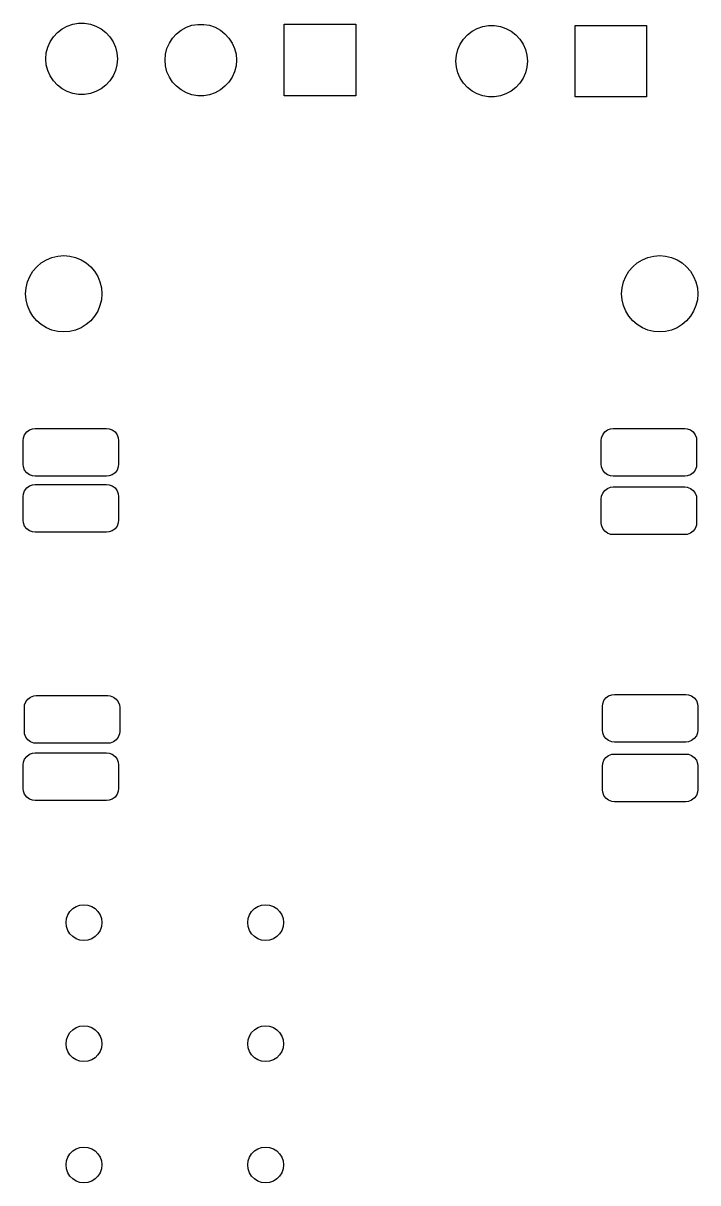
# Model space of a CAD drawing. Extents: x 4.97 to 6.13, y -5.25 to -1.36.
# Drawn here: x 5 to 6.114, y -3.279 to -1.364 of the extents above; entities that cross this region are included whole.
import ezdxf

# ---------------------------------------------------------------- set-up
doc = ezdxf.new("R2010")
doc.units = 0
doc.header["$MEASUREMENT"] = 0
doc.layers.add('BLACK', color=7, linetype='CONTINUOUS')

msp = doc.modelspace()

# ---------------------------------------------------------------- linework, layer by layer
at = {"layer": 'BLACK', "linetype": 'CONTINUOUS'}
for p, q in [((5.0565, -1.3798), (5.0642, -1.3738)), ((5.0642, -1.3738), (5.0727, -1.3691)), ((5.0727, -1.3691), (5.082, -1.366)), ((5.082, -1.366), (5.0916, -1.3644)), ((5.0916, -1.3644), (5.1013, -1.3644)), ((5.1013, -1.3644), (5.111, -1.366)), ((5.111, -1.366), (5.1202, -1.3691)), ((5.1202, -1.3691), (5.1288, -1.3738)), ((5.1288, -1.3738), (5.1365, -1.3798)), ((5.2533, -1.3817), (5.261, -1.3758)), ((5.261, -1.3758), (5.2696, -1.3711)), ((5.2696, -1.3711), (5.2788, -1.3679)), ((5.2788, -1.3679), (5.2884, -1.3663)), ((5.2884, -1.3663), (5.2982, -1.3663)), ((5.2982, -1.3663), (5.3078, -1.3679)), ((5.3078, -1.3679), (5.317, -1.3711)), ((5.317, -1.3711), (5.3256, -1.3758)), ((5.3256, -1.3758), (5.3333, -1.3817)), ((5.4311, -1.4843), (5.4311, -1.3661)), ((5.4311, -1.3661), (5.5492, -1.3661)), ((5.5492, -1.3661), (5.5492, -1.4843)), ((5.7336, -1.3837), (5.7413, -1.3777)), ((5.7413, -1.3777), (5.7499, -1.3731)), ((5.7499, -1.3731), (5.7591, -1.3699)), ((5.7591, -1.3699), (5.7687, -1.3683)), ((5.7687, -1.3683), (5.7785, -1.3683)), ((5.7785, -1.3683), (5.7881, -1.3699)), ((5.7881, -1.3699), (5.7973, -1.3731)), ((5.7973, -1.3731), (5.8059, -1.3777)), ((5.8059, -1.3777), (5.8136, -1.3837)), ((5.9114, -1.4862), (5.9114, -1.3681)), ((5.9114, -1.3681), (6.0295, -1.3681)), ((6.0295, -1.3681), (6.0295, -1.4862)), ((5.0406, -1.4041), (5.0445, -1.3951)), ((5.0445, -1.3951), (5.0499, -1.387)), ((5.0499, -1.387), (5.0565, -1.3798)), ((5.1365, -1.3798), (5.1431, -1.387)), ((5.1431, -1.387), (5.1484, -1.3951)), ((5.1484, -1.3951), (5.1523, -1.4041)), ((5.2375, -1.406), (5.2414, -1.3971)), ((5.2414, -1.3971), (5.2467, -1.3889)), ((5.2467, -1.3889), (5.2533, -1.3817)), ((5.3333, -1.3817), (5.3399, -1.3889)), ((5.3399, -1.3889), (5.3452, -1.3971)), ((5.3452, -1.3971), (5.3492, -1.406)), ((5.7217, -1.3991), (5.727, -1.3909)), ((5.727, -1.3909), (5.7336, -1.3837)), ((5.8136, -1.3837), (5.8202, -1.3909)), ((5.8202, -1.3909), (5.8256, -1.3991)), ((5.0374, -1.4232), (5.0382, -1.4135)), ((5.0382, -1.4135), (5.0406, -1.4041)), ((5.1523, -1.4041), (5.1547, -1.4135)), ((5.1547, -1.4135), (5.1555, -1.4232)), ((5.2343, -1.4252), (5.2351, -1.4155)), ((5.2351, -1.4155), (5.2375, -1.406)), ((5.3492, -1.406), (5.3516, -1.4155)), ((5.3516, -1.4155), (5.3524, -1.4252)), ((5.7154, -1.4174), (5.7178, -1.408)), ((5.7178, -1.408), (5.7217, -1.3991)), ((5.8256, -1.3991), (5.8295, -1.408)), ((5.8295, -1.408), (5.8319, -1.4174)), ((5.0382, -1.4329), (5.0374, -1.4232)), ((5.0406, -1.4424), (5.0382, -1.4329)), ((5.1547, -1.4329), (5.1523, -1.4424)), ((5.1555, -1.4232), (5.1547, -1.4329)), ((5.2351, -1.4349), (5.2343, -1.4252)), ((5.2375, -1.4444), (5.2351, -1.4349)), ((5.3516, -1.4349), (5.3492, -1.4444)), ((5.3524, -1.4252), (5.3516, -1.4349)), ((5.7146, -1.4272), (5.7154, -1.4174)), ((5.7154, -1.4369), (5.7146, -1.4272)), ((5.8319, -1.4174), (5.8327, -1.4272)), ((5.8327, -1.4272), (5.8319, -1.4369)), ((5.0445, -1.4513), (5.0406, -1.4424)), ((5.0499, -1.4595), (5.0445, -1.4513)), ((5.1484, -1.4513), (5.1431, -1.4595)), ((5.1523, -1.4424), (5.1484, -1.4513)), ((5.2414, -1.4533), (5.2375, -1.4444)), ((5.2467, -1.4615), (5.2414, -1.4533)), ((5.3452, -1.4533), (5.3399, -1.4615)), ((5.3492, -1.4444), (5.3452, -1.4533)), ((5.7178, -1.4463), (5.7154, -1.4369)), ((5.7217, -1.4553), (5.7178, -1.4463)), ((5.8295, -1.4463), (5.8256, -1.4553)), ((5.8319, -1.4369), (5.8295, -1.4463)), ((5.0565, -1.4667), (5.0499, -1.4595)), ((5.0642, -1.4727), (5.0565, -1.4667)), ((5.0727, -1.4773), (5.0642, -1.4727)), ((5.1288, -1.4727), (5.1202, -1.4773)), ((5.1365, -1.4667), (5.1288, -1.4727)), ((5.1431, -1.4595), (5.1365, -1.4667)), ((5.2533, -1.4686), (5.2467, -1.4615)), ((5.261, -1.4746), (5.2533, -1.4686)), ((5.3333, -1.4686), (5.3256, -1.4746)), ((5.3399, -1.4615), (5.3333, -1.4686)), ((5.727, -1.4634), (5.7217, -1.4553)), ((5.7336, -1.4706), (5.727, -1.4634)), ((5.7413, -1.4766), (5.7336, -1.4706)), ((5.8136, -1.4706), (5.8059, -1.4766)), ((5.8202, -1.4634), (5.8136, -1.4706)), ((5.8256, -1.4553), (5.8202, -1.4634)), ((5.082, -1.4805), (5.0727, -1.4773)), ((5.0916, -1.4821), (5.082, -1.4805)), ((5.1013, -1.4821), (5.0916, -1.4821)), ((5.111, -1.4805), (5.1013, -1.4821)), ((5.1202, -1.4773), (5.111, -1.4805)), ((5.2696, -1.4793), (5.261, -1.4746)), ((5.2788, -1.4824), (5.2696, -1.4793)), ((5.2884, -1.4841), (5.2788, -1.4824)), ((5.2982, -1.4841), (5.2884, -1.4841)), ((5.3078, -1.4824), (5.2982, -1.4841)), ((5.317, -1.4793), (5.3078, -1.4824)), ((5.3256, -1.4746), (5.317, -1.4793)), ((5.5492, -1.4843), (5.4311, -1.4843)), ((5.7499, -1.4812), (5.7413, -1.4766)), ((5.7591, -1.4844), (5.7499, -1.4812)), ((5.7687, -1.486), (5.7591, -1.4844)), ((5.7785, -1.486), (5.7687, -1.486)), ((5.7881, -1.4844), (5.7785, -1.486)), ((5.7973, -1.4812), (5.7881, -1.4844)), ((5.8059, -1.4766), (5.7973, -1.4812)), ((6.0295, -1.4862), (5.9114, -1.4862)), ((5.0224, -1.7665), (5.0299, -1.7601)), ((5.0299, -1.7601), (5.0383, -1.7549)), ((5.0383, -1.7549), (5.0475, -1.7511)), ((5.0475, -1.7511), (5.0571, -1.7488)), ((5.0571, -1.7488), (5.0669, -1.748)), ((5.0669, -1.748), (5.0768, -1.7488)), ((5.0768, -1.7488), (5.0864, -1.7511)), ((5.0864, -1.7511), (5.0955, -1.7549)), ((5.0955, -1.7549), (5.104, -1.7601)), ((5.104, -1.7601), (5.1115, -1.7665)), ((6.0066, -1.7665), (6.0142, -1.7601)), ((6.0142, -1.7601), (6.0226, -1.7549)), ((6.0226, -1.7549), (6.0317, -1.7511)), ((6.0317, -1.7511), (6.0413, -1.7488)), ((6.0413, -1.7488), (6.0512, -1.748)), ((6.0512, -1.748), (6.061, -1.7488)), ((6.061, -1.7488), (6.0706, -1.7511)), ((6.0706, -1.7511), (6.0798, -1.7549)), ((6.0798, -1.7549), (6.0882, -1.7601)), ((6.0882, -1.7601), (6.0957, -1.7665)), ((5.0108, -1.7824), (5.016, -1.774)), ((5.016, -1.774), (5.0224, -1.7665)), ((5.1115, -1.7665), (5.1179, -1.774)), ((5.1179, -1.774), (5.1231, -1.7824)), ((5.9951, -1.7824), (6.0002, -1.774)), ((6.0002, -1.774), (6.0066, -1.7665)), ((6.0957, -1.7665), (6.1021, -1.774)), ((6.1021, -1.774), (6.1073, -1.7824)), ((5.0047, -1.8012), (5.007, -1.7916)), ((5.007, -1.7916), (5.0108, -1.7824)), ((5.1231, -1.7824), (5.1268, -1.7916)), ((5.1268, -1.7916), (5.1291, -1.8012)), ((5.989, -1.8012), (5.9913, -1.7916)), ((5.9913, -1.7916), (5.9951, -1.7824)), ((6.1073, -1.7824), (6.1111, -1.7916)), ((6.1111, -1.7916), (6.1134, -1.8012)), ((5.0039, -1.811), (5.0047, -1.8012)), ((5.0047, -1.8209), (5.0039, -1.811)), ((5.1291, -1.8012), (5.1299, -1.811)), ((5.1299, -1.811), (5.1291, -1.8209)), ((5.9882, -1.811), (5.989, -1.8012)), ((5.989, -1.8209), (5.9882, -1.811)), ((6.1134, -1.8012), (6.1142, -1.811)), ((6.1142, -1.811), (6.1134, -1.8209)), ((5.007, -1.8305), (5.0047, -1.8209)), ((5.0108, -1.8396), (5.007, -1.8305)), ((5.1268, -1.8305), (5.1231, -1.8396)), ((5.1291, -1.8209), (5.1268, -1.8305)), ((5.9913, -1.8305), (5.989, -1.8209)), ((5.9951, -1.8396), (5.9913, -1.8305)), ((6.1111, -1.8305), (6.1073, -1.8396)), ((6.1134, -1.8209), (6.1111, -1.8305)), ((5.016, -1.848), (5.0108, -1.8396)), ((5.0224, -1.8556), (5.016, -1.848)), ((5.0299, -1.862), (5.0224, -1.8556)), ((5.1115, -1.8556), (5.104, -1.862)), ((5.1179, -1.848), (5.1115, -1.8556)), ((5.1231, -1.8396), (5.1179, -1.848)), ((6.0002, -1.848), (5.9951, -1.8396)), ((6.0066, -1.8556), (6.0002, -1.848)), ((6.0142, -1.862), (6.0066, -1.8556)), ((6.0957, -1.8556), (6.0882, -1.862)), ((6.1021, -1.848), (6.0957, -1.8556)), ((6.1073, -1.8396), (6.1021, -1.848)), ((5.0383, -1.8671), (5.0299, -1.862)), ((5.0475, -1.8709), (5.0383, -1.8671)), ((5.0571, -1.8732), (5.0475, -1.8709)), ((5.0669, -1.874), (5.0571, -1.8732)), ((5.0768, -1.8732), (5.0669, -1.874)), ((5.0864, -1.8709), (5.0768, -1.8732)), ((5.0955, -1.8671), (5.0864, -1.8709)), ((5.104, -1.862), (5.0955, -1.8671)), ((6.0226, -1.8671), (6.0142, -1.862)), ((6.0317, -1.8709), (6.0226, -1.8671)), ((6.0413, -1.8732), (6.0317, -1.8709)), ((6.0512, -1.874), (6.0413, -1.8732)), ((6.061, -1.8732), (6.0512, -1.874)), ((6.0706, -1.8709), (6.061, -1.8732)), ((6.0798, -1.8671), (6.0706, -1.8709)), ((6.0882, -1.862), (6.0798, -1.8671)), ((5.0004, -2.049), (5.0024, -2.0437)), ((5.0024, -2.0437), (5.0058, -2.0392)), ((5.0058, -2.0392), (5.0103, -2.0359)), ((5.0103, -2.0359), (5.0155, -2.0339)), ((5.0155, -2.0339), (5.0197, -2.0335)), ((5.0197, -2.0335), (5.1378, -2.0335)), ((5.1378, -2.0335), (5.142, -2.0339)), ((5.142, -2.0339), (5.1472, -2.0359)), ((5.1472, -2.0359), (5.1517, -2.0392)), ((5.1517, -2.0392), (5.1551, -2.0437)), ((5.1551, -2.0437), (5.157, -2.049)), ((5.9552, -2.049), (5.9571, -2.0437)), ((5.9571, -2.0437), (5.9605, -2.0392)), ((5.9605, -2.0392), (5.965, -2.0359)), ((5.965, -2.0359), (5.9702, -2.0339)), ((5.9702, -2.0339), (5.9744, -2.0335)), ((5.9744, -2.0335), (6.0925, -2.0335)), ((6.0925, -2.0335), (6.0967, -2.0339)), ((6.0967, -2.0339), (6.102, -2.0359)), ((6.102, -2.0359), (6.1064, -2.0392)), ((6.1064, -2.0392), (6.1098, -2.0437)), ((6.1098, -2.0437), (6.1118, -2.049)), ((5, -2.0531), (5.0004, -2.049)), ((5, -2.0925), (5, -2.0531)), ((5.157, -2.049), (5.1575, -2.0531)), ((5.1575, -2.0531), (5.1575, -2.0925)), ((5.9547, -2.0531), (5.9552, -2.049)), ((5.9547, -2.0925), (5.9547, -2.0531)), ((6.1118, -2.049), (6.1122, -2.0531)), ((6.1122, -2.0531), (6.1122, -2.0925)), ((5.0004, -2.0967), (5, -2.0925)), ((5.0024, -2.102), (5.0004, -2.0967)), ((5.0058, -2.1064), (5.0024, -2.102)), ((5.1551, -2.102), (5.1517, -2.1064)), ((5.157, -2.0967), (5.1551, -2.102)), ((5.1575, -2.0925), (5.157, -2.0967)), ((5.9552, -2.0967), (5.9547, -2.0925)), ((5.9571, -2.102), (5.9552, -2.0967)), ((5.9605, -2.1064), (5.9571, -2.102)), ((6.1098, -2.102), (6.1064, -2.1064)), ((6.1118, -2.0967), (6.1098, -2.102)), ((6.1122, -2.0925), (6.1118, -2.0967)), ((5.0103, -2.1098), (5.0058, -2.1064)), ((5.0155, -2.1118), (5.0103, -2.1098)), ((5.0197, -2.1122), (5.0155, -2.1118)), ((5.1378, -2.1122), (5.0197, -2.1122)), ((5.142, -2.1118), (5.1378, -2.1122)), ((5.1472, -2.1098), (5.142, -2.1118)), ((5.1517, -2.1064), (5.1472, -2.1098)), ((5.965, -2.1098), (5.9605, -2.1064)), ((5.9702, -2.1118), (5.965, -2.1098)), ((5.9744, -2.1122), (5.9702, -2.1118)), ((6.0925, -2.1122), (5.9744, -2.1122)), ((6.0967, -2.1118), (6.0925, -2.1122)), ((6.102, -2.1098), (6.0967, -2.1118)), ((6.1064, -2.1064), (6.102, -2.1098)), ((5, -2.1457), (5.0004, -2.1415)), ((5.0004, -2.1415), (5.0024, -2.1362)), ((5.0024, -2.1362), (5.0058, -2.1317)), ((5.0058, -2.1317), (5.0103, -2.1284)), ((5.0103, -2.1284), (5.0155, -2.1264)), ((5.0155, -2.1264), (5.0197, -2.126)), ((5.0197, -2.126), (5.1378, -2.126)), ((5.1378, -2.126), (5.142, -2.1264)), ((5.142, -2.1264), (5.1472, -2.1284)), ((5.1472, -2.1284), (5.1517, -2.1317)), ((5.1517, -2.1317), (5.1551, -2.1362)), ((5.1551, -2.1362), (5.157, -2.1415)), ((5.157, -2.1415), (5.1575, -2.1457)), ((5.9552, -2.1454), (5.9571, -2.1402)), ((5.9571, -2.1402), (5.9605, -2.1357)), ((5.9605, -2.1357), (5.965, -2.1323)), ((5.965, -2.1323), (5.9702, -2.1304)), ((5.9702, -2.1304), (5.9744, -2.1299)), ((5.9744, -2.1299), (6.0925, -2.1299)), ((6.0925, -2.1299), (6.0967, -2.1304)), ((6.0967, -2.1304), (6.102, -2.1323)), ((6.102, -2.1323), (6.1064, -2.1357)), ((6.1064, -2.1357), (6.1098, -2.1402)), ((6.1098, -2.1402), (6.1118, -2.1454)), ((5, -2.185), (5, -2.1457)), ((5.1575, -2.1457), (5.1575, -2.185)), ((5.9547, -2.1496), (5.9552, -2.1454)), ((5.9547, -2.189), (5.9547, -2.1496)), ((6.1118, -2.1454), (6.1122, -2.1496)), ((6.1122, -2.1496), (6.1122, -2.189)), ((5.0004, -2.1892), (5, -2.185)), ((5.0024, -2.1945), (5.0004, -2.1892)), ((5.0058, -2.199), (5.0024, -2.1945)), ((5.0103, -2.2023), (5.0058, -2.199)), ((5.1517, -2.199), (5.1472, -2.2023)), ((5.1551, -2.1945), (5.1517, -2.199)), ((5.157, -2.1892), (5.1551, -2.1945)), ((5.1575, -2.185), (5.157, -2.1892)), ((5.9552, -2.1932), (5.9547, -2.189)), ((5.9571, -2.1984), (5.9552, -2.1932)), ((5.9605, -2.2029), (5.9571, -2.1984)), ((6.1098, -2.1984), (6.1064, -2.2029)), ((6.1118, -2.1932), (6.1098, -2.1984)), ((6.1122, -2.189), (6.1118, -2.1932)), ((5.0155, -2.2043), (5.0103, -2.2023)), ((5.0197, -2.2047), (5.0155, -2.2043)), ((5.1378, -2.2047), (5.0197, -2.2047)), ((5.142, -2.2043), (5.1378, -2.2047)), ((5.1472, -2.2023), (5.142, -2.2043)), ((5.965, -2.2063), (5.9605, -2.2029)), ((5.9702, -2.2082), (5.965, -2.2063)), ((5.9744, -2.2087), (5.9702, -2.2082)), ((6.0925, -2.2087), (5.9744, -2.2087)), ((6.0967, -2.2082), (6.0925, -2.2087)), ((6.102, -2.2063), (6.0967, -2.2082)), ((6.1064, -2.2029), (6.102, -2.2063)), ((5.0024, -2.4899), (5.0044, -2.4847)), ((5.0044, -2.4847), (5.0077, -2.4802)), ((5.0077, -2.4802), (5.0122, -2.4768)), ((5.0122, -2.4768), (5.0175, -2.4749)), ((5.0175, -2.4749), (5.0217, -2.4744)), ((5.0217, -2.4744), (5.1398, -2.4744)), ((5.1398, -2.4744), (5.1439, -2.4749)), ((5.1439, -2.4749), (5.1492, -2.4768)), ((5.1492, -2.4768), (5.1537, -2.4802)), ((5.1537, -2.4802), (5.157, -2.4847)), ((5.157, -2.4847), (5.159, -2.4899)), ((5.9567, -2.4921), (5.9571, -2.4879)), ((5.9571, -2.4879), (5.9591, -2.4827)), ((5.9591, -2.4827), (5.9625, -2.4782)), ((5.9625, -2.4782), (5.9669, -2.4748)), ((5.9669, -2.4748), (5.9722, -2.4729)), ((5.9722, -2.4729), (5.9764, -2.4724)), ((5.9764, -2.4724), (6.0945, -2.4724)), ((6.0945, -2.4724), (6.0987, -2.4729)), ((6.0987, -2.4729), (6.1039, -2.4748)), ((6.1039, -2.4748), (6.1084, -2.4782)), ((6.1084, -2.4782), (6.1118, -2.4827)), ((6.1118, -2.4827), (6.1137, -2.4879)), ((6.1137, -2.4879), (6.1142, -2.4921)), ((5.002, -2.4941), (5.0024, -2.4899)), ((5.002, -2.5335), (5.002, -2.4941)), ((5.159, -2.4899), (5.1594, -2.4941)), ((5.1594, -2.4941), (5.1594, -2.5335)), ((5.9567, -2.5315), (5.9567, -2.4921)), ((6.1142, -2.4921), (6.1142, -2.5315)), ((5.0024, -2.5376), (5.002, -2.5335)), ((5.0044, -2.5429), (5.0024, -2.5376)), ((5.0077, -2.5474), (5.0044, -2.5429)), ((5.157, -2.5429), (5.1537, -2.5474)), ((5.159, -2.5376), (5.157, -2.5429)), ((5.1594, -2.5335), (5.159, -2.5376)), ((5.9571, -2.5357), (5.9567, -2.5315)), ((5.9591, -2.5409), (5.9571, -2.5357)), ((5.9625, -2.5454), (5.9591, -2.5409)), ((5.9669, -2.5488), (5.9625, -2.5454)), ((6.1084, -2.5454), (6.1039, -2.5488)), ((6.1118, -2.5409), (6.1084, -2.5454)), ((6.1137, -2.5357), (6.1118, -2.5409)), ((6.1142, -2.5315), (6.1137, -2.5357)), ((5.0122, -2.5507), (5.0077, -2.5474)), ((5.0175, -2.5527), (5.0122, -2.5507)), ((5.0217, -2.5531), (5.0175, -2.5527)), ((5.1398, -2.5531), (5.0217, -2.5531)), ((5.1439, -2.5527), (5.1398, -2.5531)), ((5.1492, -2.5507), (5.1439, -2.5527)), ((5.1537, -2.5474), (5.1492, -2.5507)), ((5.9722, -2.5507), (5.9669, -2.5488)), ((5.9764, -2.5512), (5.9722, -2.5507)), ((6.0945, -2.5512), (5.9764, -2.5512)), ((6.0987, -2.5507), (6.0945, -2.5512)), ((6.1039, -2.5488), (6.0987, -2.5507)), ((5.0004, -2.5844), (5.0024, -2.5791)), ((5.0024, -2.5791), (5.0058, -2.5747)), ((5.0058, -2.5747), (5.0103, -2.5713)), ((5.0103, -2.5713), (5.0155, -2.5693)), ((5.0155, -2.5693), (5.0197, -2.5689)), ((5.0197, -2.5689), (5.1378, -2.5689)), ((5.1378, -2.5689), (5.142, -2.5693)), ((5.142, -2.5693), (5.1472, -2.5713)), ((5.1472, -2.5713), (5.1517, -2.5747)), ((5.1517, -2.5747), (5.1551, -2.5791)), ((5.1551, -2.5791), (5.157, -2.5844)), ((5.9571, -2.5864), (5.9591, -2.5811)), ((5.9591, -2.5811), (5.9625, -2.5766)), ((5.9625, -2.5766), (5.9669, -2.5733)), ((5.9669, -2.5733), (5.9722, -2.5713)), ((5.9722, -2.5713), (5.9764, -2.5709)), ((5.9764, -2.5709), (6.0945, -2.5709)), ((6.0945, -2.5709), (6.0987, -2.5713)), ((6.0987, -2.5713), (6.1039, -2.5733)), ((6.1039, -2.5733), (6.1084, -2.5766)), ((6.1084, -2.5766), (6.1118, -2.5811)), ((6.1118, -2.5811), (6.1137, -2.5864)), ((5, -2.5886), (5.0004, -2.5844)), ((5, -2.628), (5, -2.5886)), ((5.157, -2.5844), (5.1575, -2.5886)), ((5.1575, -2.5886), (5.1575, -2.628)), ((5.9567, -2.5906), (5.9571, -2.5864)), ((5.9567, -2.6299), (5.9567, -2.5906)), ((6.1137, -2.5864), (6.1142, -2.5906)), ((6.1142, -2.5906), (6.1142, -2.6299)), ((5.0004, -2.6321), (5, -2.628)), ((5.0024, -2.6374), (5.0004, -2.6321)), ((5.0058, -2.6419), (5.0024, -2.6374)), ((5.1551, -2.6374), (5.1517, -2.6419)), ((5.157, -2.6321), (5.1551, -2.6374)), ((5.1575, -2.628), (5.157, -2.6321)), ((5.9571, -2.6341), (5.9567, -2.6299)), ((5.9591, -2.6394), (5.9571, -2.6341)), ((5.9625, -2.6438), (5.9591, -2.6394)), ((6.1118, -2.6394), (6.1084, -2.6438)), ((6.1137, -2.6341), (6.1118, -2.6394)), ((6.1142, -2.6299), (6.1137, -2.6341)), ((5.0103, -2.6452), (5.0058, -2.6419)), ((5.0155, -2.6472), (5.0103, -2.6452)), ((5.0197, -2.6476), (5.0155, -2.6472)), ((5.1378, -2.6476), (5.0197, -2.6476)), ((5.142, -2.6472), (5.1378, -2.6476)), ((5.1472, -2.6452), (5.142, -2.6472)), ((5.1517, -2.6419), (5.1472, -2.6452)), ((5.9669, -2.6472), (5.9625, -2.6438)), ((5.9722, -2.6492), (5.9669, -2.6472)), ((5.9764, -2.6496), (5.9722, -2.6492)), ((6.0945, -2.6496), (5.9764, -2.6496)), ((6.0987, -2.6492), (6.0945, -2.6496)), ((6.1039, -2.6472), (6.0987, -2.6492)), ((6.1084, -2.6438), (6.1039, -2.6472)), ((5.0738, -2.8364), (5.0773, -2.8308)), ((5.0773, -2.8308), (5.082, -2.8261)), ((5.082, -2.8261), (5.0876, -2.8226)), ((5.0876, -2.8226), (5.0938, -2.8204)), ((5.0938, -2.8204), (5.1004, -2.8197)), ((5.1004, -2.8197), (5.107, -2.8204)), ((5.107, -2.8204), (5.1132, -2.8226)), ((5.1132, -2.8226), (5.1188, -2.8261)), ((5.1188, -2.8261), (5.1235, -2.8308)), ((5.1235, -2.8308), (5.127, -2.8364)), ((5.3738, -2.8364), (5.3773, -2.8308)), ((5.3773, -2.8308), (5.382, -2.8261)), ((5.382, -2.8261), (5.3876, -2.8226)), ((5.3876, -2.8226), (5.3938, -2.8204)), ((5.3938, -2.8204), (5.4004, -2.8197)), ((5.4004, -2.8197), (5.407, -2.8204)), ((5.407, -2.8204), (5.4132, -2.8226)), ((5.4132, -2.8226), (5.4188, -2.8261)), ((5.4188, -2.8261), (5.4235, -2.8308)), ((5.4235, -2.8308), (5.427, -2.8364)), ((5.0709, -2.8492), (5.0716, -2.8426)), ((5.0716, -2.8558), (5.0709, -2.8492)), ((5.0716, -2.8426), (5.0738, -2.8364)), ((5.127, -2.8364), (5.1292, -2.8426)), ((5.1292, -2.8426), (5.1299, -2.8492)), ((5.1299, -2.8492), (5.1292, -2.8558)), ((5.3709, -2.8492), (5.3716, -2.8426)), ((5.3716, -2.8558), (5.3709, -2.8492)), ((5.3716, -2.8426), (5.3738, -2.8364)), ((5.427, -2.8364), (5.4292, -2.8426)), ((5.4292, -2.8426), (5.4299, -2.8492)), ((5.4299, -2.8492), (5.4292, -2.8558)), ((5.0738, -2.862), (5.0716, -2.8558)), ((5.0773, -2.8676), (5.0738, -2.862)), ((5.082, -2.8723), (5.0773, -2.8676)), ((5.1235, -2.8676), (5.1188, -2.8723)), ((5.127, -2.862), (5.1235, -2.8676)), ((5.1292, -2.8558), (5.127, -2.862)), ((5.3738, -2.862), (5.3716, -2.8558)), ((5.3773, -2.8676), (5.3738, -2.862)), ((5.382, -2.8723), (5.3773, -2.8676)), ((5.4235, -2.8676), (5.4188, -2.8723)), ((5.427, -2.862), (5.4235, -2.8676)), ((5.4292, -2.8558), (5.427, -2.862)), ((5.0876, -2.8758), (5.082, -2.8723)), ((5.0938, -2.878), (5.0876, -2.8758)), ((5.1004, -2.8787), (5.0938, -2.878)), ((5.107, -2.878), (5.1004, -2.8787)), ((5.1132, -2.8758), (5.107, -2.878)), ((5.1188, -2.8723), (5.1132, -2.8758)), ((5.3876, -2.8758), (5.382, -2.8723)), ((5.3938, -2.878), (5.3876, -2.8758)), ((5.4004, -2.8787), (5.3938, -2.878)), ((5.407, -2.878), (5.4004, -2.8787)), ((5.4132, -2.8758), (5.407, -2.878)), ((5.4188, -2.8723), (5.4132, -2.8758)), ((5.082, -3.0261), (5.0876, -3.0226)), ((5.0876, -3.0226), (5.0938, -3.0204)), ((5.0938, -3.0204), (5.1004, -3.0197)), ((5.1004, -3.0197), (5.107, -3.0204)), ((5.107, -3.0204), (5.1132, -3.0226)), ((5.1132, -3.0226), (5.1188, -3.0261)), ((5.382, -3.0261), (5.3876, -3.0226)), ((5.3876, -3.0226), (5.3938, -3.0204)), ((5.3938, -3.0204), (5.4004, -3.0197)), ((5.4004, -3.0197), (5.407, -3.0204)), ((5.407, -3.0204), (5.4132, -3.0226)), ((5.4132, -3.0226), (5.4188, -3.0261)), ((5.0709, -3.0492), (5.0716, -3.0426)), ((5.0716, -3.0426), (5.0738, -3.0364)), ((5.0738, -3.0364), (5.0773, -3.0308)), ((5.0773, -3.0308), (5.082, -3.0261)), ((5.1188, -3.0261), (5.1235, -3.0308)), ((5.1235, -3.0308), (5.127, -3.0364)), ((5.127, -3.0364), (5.1292, -3.0426)), ((5.1292, -3.0426), (5.1299, -3.0492)), ((5.3709, -3.0492), (5.3716, -3.0426)), ((5.3716, -3.0426), (5.3738, -3.0364)), ((5.3738, -3.0364), (5.3773, -3.0308)), ((5.3773, -3.0308), (5.382, -3.0261)), ((5.4188, -3.0261), (5.4235, -3.0308)), ((5.4235, -3.0308), (5.427, -3.0364)), ((5.427, -3.0364), (5.4292, -3.0426)), ((5.4292, -3.0426), (5.4299, -3.0492)), ((5.0716, -3.0558), (5.0709, -3.0492)), ((5.0738, -3.062), (5.0716, -3.0558)), ((5.0773, -3.0676), (5.0738, -3.062)), ((5.127, -3.062), (5.1235, -3.0676)), ((5.1292, -3.0558), (5.127, -3.062)), ((5.1299, -3.0492), (5.1292, -3.0558)), ((5.3716, -3.0558), (5.3709, -3.0492)), ((5.3738, -3.062), (5.3716, -3.0558)), ((5.3773, -3.0676), (5.3738, -3.062)), ((5.427, -3.062), (5.4235, -3.0676)), ((5.4292, -3.0558), (5.427, -3.062)), ((5.4299, -3.0492), (5.4292, -3.0558)), ((5.082, -3.0723), (5.0773, -3.0676)), ((5.0876, -3.0758), (5.082, -3.0723)), ((5.0938, -3.078), (5.0876, -3.0758)), ((5.1004, -3.0787), (5.0938, -3.078)), ((5.107, -3.078), (5.1004, -3.0787)), ((5.1132, -3.0758), (5.107, -3.078)), ((5.1188, -3.0723), (5.1132, -3.0758)), ((5.1235, -3.0676), (5.1188, -3.0723)), ((5.382, -3.0723), (5.3773, -3.0676)), ((5.3876, -3.0758), (5.382, -3.0723)), ((5.3938, -3.078), (5.3876, -3.0758)), ((5.4004, -3.0787), (5.3938, -3.078)), ((5.407, -3.078), (5.4004, -3.0787)), ((5.4132, -3.0758), (5.407, -3.078)), ((5.4188, -3.0723), (5.4132, -3.0758)), ((5.4235, -3.0676), (5.4188, -3.0723)), ((5.0738, -3.2364), (5.0773, -3.2308)), ((5.0773, -3.2308), (5.082, -3.2261)), ((5.082, -3.2261), (5.0876, -3.2226)), ((5.0876, -3.2226), (5.0938, -3.2204)), ((5.0938, -3.2204), (5.1004, -3.2197)), ((5.1004, -3.2197), (5.107, -3.2204)), ((5.107, -3.2204), (5.1132, -3.2226)), ((5.1132, -3.2226), (5.1188, -3.2261)), ((5.1188, -3.2261), (5.1235, -3.2308)), ((5.1235, -3.2308), (5.127, -3.2364)), ((5.3738, -3.2364), (5.3773, -3.2308)), ((5.3773, -3.2308), (5.382, -3.2261)), ((5.382, -3.2261), (5.3876, -3.2226)), ((5.3876, -3.2226), (5.3938, -3.2204)), ((5.3938, -3.2204), (5.4004, -3.2197)), ((5.4004, -3.2197), (5.407, -3.2204)), ((5.407, -3.2204), (5.4132, -3.2226)), ((5.4132, -3.2226), (5.4188, -3.2261)), ((5.4188, -3.2261), (5.4235, -3.2308)), ((5.4235, -3.2308), (5.427, -3.2364)), ((5.0709, -3.2492), (5.0716, -3.2426)), ((5.0716, -3.2558), (5.0709, -3.2492)), ((5.0716, -3.2426), (5.0738, -3.2364)), ((5.127, -3.2364), (5.1292, -3.2426)), ((5.1292, -3.2426), (5.1299, -3.2492)), ((5.1299, -3.2492), (5.1292, -3.2558)), ((5.3709, -3.2492), (5.3716, -3.2426)), ((5.3716, -3.2558), (5.3709, -3.2492)), ((5.3716, -3.2426), (5.3738, -3.2364)), ((5.427, -3.2364), (5.4292, -3.2426)), ((5.4292, -3.2426), (5.4299, -3.2492)), ((5.4299, -3.2492), (5.4292, -3.2558)), ((5.0738, -3.262), (5.0716, -3.2558)), ((5.0773, -3.2676), (5.0738, -3.262)), ((5.082, -3.2723), (5.0773, -3.2676)), ((5.0876, -3.2758), (5.082, -3.2723)), ((5.1188, -3.2723), (5.1132, -3.2758)), ((5.1235, -3.2676), (5.1188, -3.2723)), ((5.127, -3.262), (5.1235, -3.2676)), ((5.1292, -3.2558), (5.127, -3.262)), ((5.3738, -3.262), (5.3716, -3.2558)), ((5.3773, -3.2676), (5.3738, -3.262)), ((5.382, -3.2723), (5.3773, -3.2676)), ((5.3876, -3.2758), (5.382, -3.2723)), ((5.4188, -3.2723), (5.4132, -3.2758)), ((5.4235, -3.2676), (5.4188, -3.2723)), ((5.427, -3.262), (5.4235, -3.2676)), ((5.4292, -3.2558), (5.427, -3.262)), ((5.0938, -3.278), (5.0876, -3.2758)), ((5.1004, -3.2787), (5.0938, -3.278)), ((5.107, -3.278), (5.1004, -3.2787)), ((5.1132, -3.2758), (5.107, -3.278)), ((5.3938, -3.278), (5.3876, -3.2758)), ((5.4004, -3.2787), (5.3938, -3.278)), ((5.407, -3.278), (5.4004, -3.2787)), ((5.4132, -3.2758), (5.407, -3.278))]:
    msp.add_line(p, q, dxfattribs=at)

doc.saveas('drawing.dxf')
